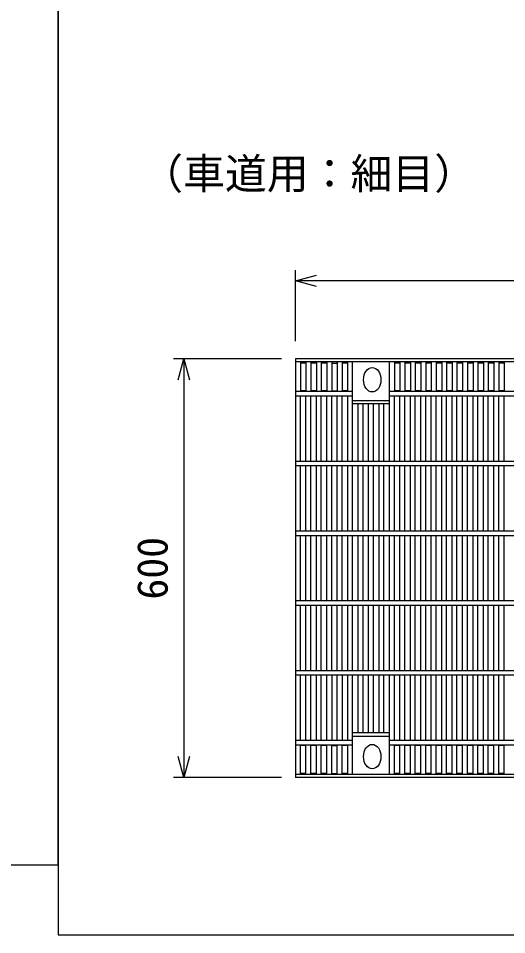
# Model space of a CAD drawing. Units: millimetres, scale not verified. Extents: x -25200 to 25200, y -8910 to 8910.
# Drawn here: x -9619 to -8919, y 883 to 2196 of the extents above; entities that cross this region are included whole.
import ezdxf
from ezdxf.enums import TextEntityAlignment as Align

# ---------------------------------------------------------------- set-up
doc = ezdxf.new("R2010")
doc.units = ezdxf.units.MM
doc.header["$LTSCALE"] = 30
for name, color, linetype, lineweight in [('0-0_DIM', 7, 'Continuous', 25), ('0-2_HATCH', 6, 'Continuous', 25), ('0-7_TXT', 7, 'Continuous', 25)]:
    doc.layers.add(name, color=color, linetype=linetype, lineweight=lineweight)
doc.styles.add('ＭＳ ゴシック', font='')
doc.styles.get('ＭＳ ゴシック').set_extended_font_data('MS Gothic')

msp = doc.modelspace()

# ---------------------------------------------------------------- linework, layer by layer
at = {"layer": '0-0_DIM'}
for p, q in [((-9222.21, 1733.09), (-9222.21, 1834.68)), ((-8227.21, 1819.68), (-9222.21, 1819.68)), ((-9242.21, 1707.87), (-9397.21, 1707.87)), ((-9382.21, 1707.87), (-9382.21, 1107.87)), ((-9242.21, 1107.87), (-9397.21, 1107.87))]:
    msp.add_line(p, q, dxfattribs=at)
for points in [[(-9192.21, 1811.64), (-9222.21, 1819.68), (-9192.21, 1827.71)], [(-9390.25, 1677.87), (-9382.21, 1707.87), (-9374.17, 1677.87)], [(-9374.17, 1137.87), (-9382.21, 1107.87), (-9390.25, 1137.87)]]:
    msp.add_lwpolyline(points, dxfattribs=at)
at = {"layer": '0-2_HATCH'}
for p, q in [((-8227.21, 1707.87), (-9222.21, 1707.87)), ((-9222.21, 1707.87), (-9222.21, 1107.87)), ((-8227.21, 1703.37), (-9222.21, 1703.37)), ((-9215.21, 1703.37), (-9215.21, 1660.87)), ((-9207.24, 1701.87), (-9215.21, 1701.87)), ((-9207.24, 1703.37), (-9207.24, 1660.87)), ((-9200.24, 1703.37), (-9200.24, 1660.87)), ((-9192.27, 1701.87), (-9200.24, 1701.87)), ((-9192.27, 1703.37), (-9192.27, 1660.87)), ((-9185.27, 1703.37), (-9185.27, 1660.87)), ((-9177.3, 1701.87), (-9185.27, 1701.87)), ((-9177.3, 1703.37), (-9177.3, 1660.87)), ((-9170.3, 1703.37), (-9170.3, 1660.87)), ((-9170.3, 1701.87), (-9162.33, 1701.87)), ((-9162.33, 1703.37), (-9162.33, 1660.87)), ((-9155.33, 1703.37), (-9155.33, 1660.87)), ((-9147.36, 1701.87), (-9155.33, 1701.87)), ((-9147.36, 1660.87), (-9147.36, 1703.37)), ((-9140.36, 1560.87), (-9140.36, 1703.37)), ((-9087.49, 1560.87), (-9087.49, 1703.37)), ((-9080.49, 1703.37), (-9080.49, 1660.87)), ((-9072.52, 1701.87), (-9080.49, 1701.87)), ((-9072.52, 1703.37), (-9072.52, 1660.87)), ((-9065.52, 1703.37), (-9065.52, 1660.87)), ((-9057.55, 1701.87), (-9065.52, 1701.87)), ((-9057.55, 1703.37), (-9057.55, 1660.87)), ((-9050.55, 1703.37), (-9050.55, 1660.87)), ((-9042.58, 1701.87), (-9050.55, 1701.87)), ((-9042.58, 1703.37), (-9042.58, 1660.87)), ((-9035.58, 1703.37), (-9035.58, 1660.87)), ((-9027.61, 1701.87), (-9035.58, 1701.87)), ((-9027.61, 1703.37), (-9027.61, 1660.87)), ((-9020.61, 1703.37), (-9020.61, 1660.87)), ((-9012.64, 1701.87), (-9020.61, 1701.87)), ((-9012.64, 1703.37), (-9012.64, 1660.87)), ((-9005.64, 1703.37), (-9005.64, 1660.87)), ((-8997.67, 1701.87), (-9005.64, 1701.87)), ((-8997.67, 1703.37), (-8997.67, 1660.87)), ((-8990.67, 1703.37), (-8990.67, 1660.87)), ((-8982.7, 1701.87), (-8990.67, 1701.87)), ((-8982.7, 1703.37), (-8982.7, 1660.87)), ((-8975.7, 1703.37), (-8975.7, 1660.87)), ((-8967.73, 1701.87), (-8975.7, 1701.87)), ((-8967.73, 1703.37), (-8967.73, 1660.87)), ((-8960.73, 1703.37), (-8960.73, 1660.87)), ((-8952.76, 1701.87), (-8960.73, 1701.87)), ((-8952.76, 1703.37), (-8952.76, 1660.87)), ((-8945.76, 1703.37), (-8945.76, 1660.87)), ((-8937.79, 1701.87), (-8945.76, 1701.87)), ((-8937.79, 1703.37), (-8937.79, 1660.87)), ((-8930.79, 1703.37), (-8930.79, 1660.87)), ((-8922.82, 1701.87), (-8930.79, 1701.87)), ((-8922.82, 1703.37), (-8922.82, 1660.87)), ((-9140.36, 1660.87), (-9222.21, 1660.87)), ((-9222.21, 1654.87), (-9140.36, 1654.87)), ((-9207.24, 1661.87), (-9215.21, 1661.87)), ((-9215.21, 1560.87), (-9215.21, 1654.87)), ((-9207.24, 1560.87), (-9207.24, 1654.87)), ((-9192.27, 1661.87), (-9200.24, 1661.87)), ((-9200.24, 1560.87), (-9200.24, 1654.87)), ((-9192.27, 1560.87), (-9192.27, 1654.87)), ((-9177.3, 1661.87), (-9185.27, 1661.87)), ((-9185.27, 1560.87), (-9185.27, 1654.87)), ((-9177.3, 1560.87), (-9177.3, 1654.87)), ((-9170.3, 1661.87), (-9162.33, 1661.87)), ((-9170.3, 1560.87), (-9170.3, 1654.87)), ((-9162.33, 1560.87), (-9162.33, 1654.87)), ((-9147.36, 1661.87), (-9155.33, 1661.87)), ((-9155.33, 1560.87), (-9155.33, 1654.87)), ((-9147.36, 1560.87), (-9147.36, 1654.87)), ((-8361.94, 1660.87), (-9087.49, 1660.87)), ((-9087.49, 1654.87), (-8361.94, 1654.87)), ((-9072.52, 1661.87), (-9080.49, 1661.87)), ((-9080.49, 1560.87), (-9080.49, 1654.87)), ((-9072.52, 1560.87), (-9072.52, 1654.87)), ((-9057.55, 1661.87), (-9065.52, 1661.87)), ((-9065.52, 1560.87), (-9065.52, 1654.87)), ((-9057.55, 1560.87), (-9057.55, 1654.87)), ((-9042.58, 1661.87), (-9050.55, 1661.87)), ((-9050.55, 1560.87), (-9050.55, 1654.87)), ((-9042.58, 1560.87), (-9042.58, 1654.87)), ((-9027.61, 1661.87), (-9035.58, 1661.87)), ((-9035.58, 1560.87), (-9035.58, 1654.87)), ((-9027.61, 1560.87), (-9027.61, 1654.87)), ((-9012.64, 1661.87), (-9020.61, 1661.87)), ((-9020.61, 1560.87), (-9020.61, 1654.87)), ((-9012.64, 1560.87), (-9012.64, 1654.87)), ((-8997.67, 1661.87), (-9005.64, 1661.87)), ((-9005.64, 1560.87), (-9005.64, 1654.87)), ((-8997.67, 1560.87), (-8997.67, 1654.87)), ((-8982.7, 1661.87), (-8990.67, 1661.87)), ((-8990.67, 1560.87), (-8990.67, 1654.87)), ((-8982.7, 1560.87), (-8982.7, 1654.87)), ((-8967.73, 1661.87), (-8975.7, 1661.87)), ((-8975.7, 1560.87), (-8975.7, 1654.87)), ((-8967.73, 1560.87), (-8967.73, 1654.87)), ((-8952.76, 1661.87), (-8960.73, 1661.87)), ((-8960.73, 1560.87), (-8960.73, 1654.87)), ((-8952.76, 1560.87), (-8952.76, 1654.87)), ((-8937.79, 1661.87), (-8945.76, 1661.87)), ((-8945.76, 1560.87), (-8945.76, 1654.87)), ((-8937.79, 1560.87), (-8937.79, 1654.87)), ((-8922.82, 1661.87), (-8930.79, 1661.87)), ((-8930.79, 1560.87), (-8930.79, 1654.87)), ((-8922.82, 1560.87), (-8922.82, 1654.87)), ((-9140.36, 1648.37), (-9087.49, 1648.37)), ((-9140.36, 1643.87), (-9087.49, 1643.87)), ((-9132.4, 1560.87), (-9132.4, 1643.87)), ((-9125.4, 1560.87), (-9125.4, 1643.87)), ((-9117.43, 1560.87), (-9117.43, 1643.87)), ((-9110.43, 1560.87), (-9110.43, 1643.87)), ((-9102.46, 1560.87), (-9102.46, 1643.87)), ((-9095.46, 1560.87), (-9095.46, 1643.87)), ((-8227.21, 1560.87), (-9222.21, 1560.87)), ((-9222.21, 1554.87), (-8227.21, 1554.87)), ((-9215.21, 1460.87), (-9215.21, 1554.87)), ((-9207.24, 1460.87), (-9207.24, 1554.87)), ((-9200.24, 1460.87), (-9200.24, 1554.87)), ((-9192.27, 1460.87), (-9192.27, 1554.87)), ((-9185.27, 1460.87), (-9185.27, 1554.87)), ((-9177.3, 1460.87), (-9177.3, 1554.87)), ((-9170.3, 1460.87), (-9170.3, 1554.87)), ((-9162.33, 1460.87), (-9162.33, 1554.87)), ((-9155.33, 1460.87), (-9155.33, 1554.87)), ((-9147.36, 1460.87), (-9147.36, 1554.87)), ((-9140.36, 1460.87), (-9140.36, 1554.87)), ((-9132.4, 1460.87), (-9132.4, 1554.87)), ((-9125.4, 1460.87), (-9125.4, 1554.87)), ((-9117.43, 1460.87), (-9117.43, 1554.87)), ((-9110.43, 1460.87), (-9110.43, 1554.87)), ((-9102.46, 1460.87), (-9102.46, 1554.87)), ((-9095.46, 1460.87), (-9095.46, 1554.87)), ((-9087.49, 1460.87), (-9087.49, 1554.87)), ((-9080.49, 1460.87), (-9080.49, 1554.87)), ((-9072.52, 1460.87), (-9072.52, 1554.87)), ((-9065.52, 1460.87), (-9065.52, 1554.87)), ((-9057.55, 1460.87), (-9057.55, 1554.87)), ((-9050.55, 1460.87), (-9050.55, 1554.87)), ((-9042.58, 1460.87), (-9042.58, 1554.87)), ((-9035.58, 1460.87), (-9035.58, 1554.87)), ((-9027.61, 1460.87), (-9027.61, 1554.87)), ((-9020.61, 1460.87), (-9020.61, 1554.87)), ((-9012.64, 1460.87), (-9012.64, 1554.87)), ((-9005.64, 1460.87), (-9005.64, 1554.87)), ((-8997.67, 1460.87), (-8997.67, 1554.87)), ((-8990.67, 1460.87), (-8990.67, 1554.87)), ((-8982.7, 1460.87), (-8982.7, 1554.87)), ((-8975.7, 1460.87), (-8975.7, 1554.87)), ((-8967.73, 1460.87), (-8967.73, 1554.87)), ((-8960.73, 1460.87), (-8960.73, 1554.87)), ((-8952.76, 1460.87), (-8952.76, 1554.87)), ((-8945.76, 1460.87), (-8945.76, 1554.87)), ((-8937.79, 1460.87), (-8937.79, 1554.87)), ((-8930.79, 1460.87), (-8930.79, 1554.87)), ((-8922.82, 1460.87), (-8922.82, 1554.87)), ((-8227.21, 1460.87), (-9222.21, 1460.87)), ((-9222.21, 1454.87), (-8227.21, 1454.87)), ((-9215.21, 1360.87), (-9215.21, 1454.87)), ((-9207.24, 1360.87), (-9207.24, 1454.87)), ((-9200.24, 1360.87), (-9200.24, 1454.87)), ((-9192.27, 1360.87), (-9192.27, 1454.87)), ((-9185.27, 1360.87), (-9185.27, 1454.87)), ((-9177.3, 1360.87), (-9177.3, 1454.87)), ((-9170.3, 1360.87), (-9170.3, 1454.87)), ((-9162.33, 1360.87), (-9162.33, 1454.87)), ((-9155.33, 1360.87), (-9155.33, 1454.87)), ((-9147.36, 1360.87), (-9147.36, 1454.87)), ((-9140.36, 1360.87), (-9140.36, 1454.87)), ((-9132.4, 1360.87), (-9132.4, 1454.87)), ((-9125.4, 1360.87), (-9125.4, 1454.87)), ((-9117.43, 1360.87), (-9117.43, 1454.87)), ((-9110.43, 1360.87), (-9110.43, 1454.87)), ((-9102.46, 1360.87), (-9102.46, 1454.87)), ((-9095.46, 1360.87), (-9095.46, 1454.87)), ((-9087.49, 1360.87), (-9087.49, 1454.87)), ((-9080.49, 1360.87), (-9080.49, 1454.87)), ((-9072.52, 1360.87), (-9072.52, 1454.87)), ((-9065.52, 1360.87), (-9065.52, 1454.87)), ((-9057.55, 1360.87), (-9057.55, 1454.87)), ((-9050.55, 1360.87), (-9050.55, 1454.87)), ((-9042.58, 1360.87), (-9042.58, 1454.87)), ((-9035.58, 1360.87), (-9035.58, 1454.87)), ((-9027.61, 1360.87), (-9027.61, 1454.87)), ((-9020.61, 1360.87), (-9020.61, 1454.87)), ((-9012.64, 1360.87), (-9012.64, 1454.87)), ((-9005.64, 1360.87), (-9005.64, 1454.87)), ((-8997.67, 1360.87), (-8997.67, 1454.87)), ((-8990.67, 1360.87), (-8990.67, 1454.87)), ((-8982.7, 1360.87), (-8982.7, 1454.87)), ((-8975.7, 1360.87), (-8975.7, 1454.87)), ((-8967.73, 1360.87), (-8967.73, 1454.87)), ((-8960.73, 1360.87), (-8960.73, 1454.87)), ((-8952.76, 1360.87), (-8952.76, 1454.87)), ((-8945.76, 1360.87), (-8945.76, 1454.87)), ((-8937.79, 1360.87), (-8937.79, 1454.87)), ((-8930.79, 1360.87), (-8930.79, 1454.87)), ((-8922.82, 1360.87), (-8922.82, 1454.87)), ((-8227.21, 1360.87), (-9222.21, 1360.87)), ((-9222.21, 1354.87), (-8227.21, 1354.87)), ((-9215.21, 1260.87), (-9215.21, 1354.87)), ((-9207.24, 1260.87), (-9207.24, 1354.87)), ((-9200.24, 1260.87), (-9200.24, 1354.87)), ((-9192.27, 1260.87), (-9192.27, 1354.87)), ((-9185.27, 1260.87), (-9185.27, 1354.87)), ((-9177.3, 1260.87), (-9177.3, 1354.87)), ((-9170.3, 1260.87), (-9170.3, 1354.87)), ((-9162.33, 1260.87), (-9162.33, 1354.87)), ((-9155.33, 1260.87), (-9155.33, 1354.87)), ((-9147.36, 1260.87), (-9147.36, 1354.87)), ((-9140.36, 1260.87), (-9140.36, 1354.87)), ((-9132.4, 1260.87), (-9132.4, 1354.87)), ((-9125.4, 1260.87), (-9125.4, 1354.87)), ((-9117.43, 1260.87), (-9117.43, 1354.87)), ((-9110.43, 1260.87), (-9110.43, 1354.87)), ((-9102.46, 1260.87), (-9102.46, 1354.87)), ((-9095.46, 1260.87), (-9095.46, 1354.87)), ((-9087.49, 1260.87), (-9087.49, 1354.87)), ((-9080.49, 1260.87), (-9080.49, 1354.87)), ((-9072.52, 1260.87), (-9072.52, 1354.87)), ((-9065.52, 1260.87), (-9065.52, 1354.87)), ((-9057.55, 1260.87), (-9057.55, 1354.87)), ((-9050.55, 1260.87), (-9050.55, 1354.87)), ((-9042.58, 1260.87), (-9042.58, 1354.87)), ((-9035.58, 1260.87), (-9035.58, 1354.87)), ((-9027.61, 1260.87), (-9027.61, 1354.87)), ((-9020.61, 1260.87), (-9020.61, 1354.87)), ((-9012.64, 1260.87), (-9012.64, 1354.87)), ((-9005.64, 1260.87), (-9005.64, 1354.87)), ((-8997.67, 1260.87), (-8997.67, 1354.87)), ((-8990.67, 1260.87), (-8990.67, 1354.87)), ((-8982.7, 1260.87), (-8982.7, 1354.87)), ((-8975.7, 1260.87), (-8975.7, 1354.87)), ((-8967.73, 1260.87), (-8967.73, 1354.87)), ((-8960.73, 1260.87), (-8960.73, 1354.87)), ((-8952.76, 1260.87), (-8952.76, 1354.87)), ((-8945.76, 1260.87), (-8945.76, 1354.87)), ((-8937.79, 1260.87), (-8937.79, 1354.87)), ((-8930.79, 1260.87), (-8930.79, 1354.87)), ((-8922.82, 1260.87), (-8922.82, 1354.87)), ((-8227.21, 1260.87), (-9222.21, 1260.87)), ((-9222.21, 1254.87), (-8227.21, 1254.87)), ((-9215.21, 1160.87), (-9215.21, 1254.87)), ((-9207.24, 1160.87), (-9207.24, 1254.87)), ((-9200.24, 1160.87), (-9200.24, 1254.87)), ((-9192.27, 1160.87), (-9192.27, 1254.87)), ((-9185.27, 1160.87), (-9185.27, 1254.87)), ((-9177.3, 1160.87), (-9177.3, 1254.87)), ((-9170.3, 1254.87), (-9170.3, 1160.87)), ((-9162.33, 1160.87), (-9162.33, 1254.87)), ((-9155.33, 1254.87), (-9155.33, 1160.87)), ((-9147.36, 1160.87), (-9147.36, 1254.87)), ((-9140.36, 1112.37), (-9140.36, 1254.87)), ((-9132.4, 1171.87), (-9132.4, 1254.87)), ((-9125.4, 1171.87), (-9125.4, 1254.87)), ((-9117.43, 1171.87), (-9117.43, 1254.87)), ((-9110.43, 1171.87), (-9110.43, 1254.87)), ((-9102.46, 1171.87), (-9102.46, 1254.87)), ((-9095.46, 1171.87), (-9095.46, 1254.87)), ((-9087.49, 1112.37), (-9087.49, 1254.87)), ((-9080.49, 1160.87), (-9080.49, 1254.87)), ((-9072.52, 1160.87), (-9072.52, 1254.87)), ((-9065.52, 1160.87), (-9065.52, 1254.87)), ((-9057.55, 1160.87), (-9057.55, 1254.87)), ((-9050.55, 1160.87), (-9050.55, 1254.87)), ((-9042.58, 1160.87), (-9042.58, 1254.87)), ((-9035.58, 1160.87), (-9035.58, 1254.87)), ((-9027.61, 1160.87), (-9027.61, 1254.87)), ((-9020.61, 1160.87), (-9020.61, 1254.87)), ((-9012.64, 1160.87), (-9012.64, 1254.87)), ((-9005.64, 1160.87), (-9005.64, 1254.87)), ((-8997.67, 1160.87), (-8997.67, 1254.87)), ((-8990.67, 1160.87), (-8990.67, 1254.87)), ((-8982.7, 1160.87), (-8982.7, 1254.87)), ((-8975.7, 1160.87), (-8975.7, 1254.87)), ((-8967.73, 1160.87), (-8967.73, 1254.87)), ((-8960.73, 1160.87), (-8960.73, 1254.87)), ((-8952.76, 1160.87), (-8952.76, 1254.87)), ((-8945.76, 1160.87), (-8945.76, 1254.87)), ((-8937.79, 1160.87), (-8937.79, 1254.87)), ((-8930.79, 1160.87), (-8930.79, 1254.87)), ((-8922.82, 1160.87), (-8922.82, 1254.87)), ((-9087.49, 1171.87), (-9140.36, 1171.87)), ((-9140.36, 1160.87), (-9222.21, 1160.87)), ((-9140.36, 1167.37), (-9087.49, 1167.37)), ((-8361.94, 1160.87), (-9087.49, 1160.87)), ((-9222.21, 1154.87), (-9140.36, 1154.87)), ((-9215.21, 1112.37), (-9215.21, 1154.87)), ((-9207.24, 1153.87), (-9215.21, 1153.87)), ((-9207.24, 1112.37), (-9207.24, 1154.87)), ((-9200.24, 1112.37), (-9200.24, 1154.87)), ((-9192.27, 1153.87), (-9200.24, 1153.87)), ((-9192.27, 1112.37), (-9192.27, 1154.87)), ((-9185.27, 1112.37), (-9185.27, 1154.87)), ((-9177.3, 1153.87), (-9185.27, 1153.87)), ((-9177.3, 1112.37), (-9177.3, 1154.87)), ((-9170.3, 1112.37), (-9170.3, 1154.87)), ((-9170.3, 1153.87), (-9162.33, 1153.87)), ((-9162.33, 1112.37), (-9162.33, 1154.87)), ((-9155.33, 1112.37), (-9155.33, 1154.87)), ((-9147.36, 1153.87), (-9155.33, 1153.87)), ((-9147.36, 1112.37), (-9147.36, 1154.87)), ((-9087.49, 1154.87), (-8361.94, 1154.87)), ((-9080.49, 1112.37), (-9080.49, 1154.87)), ((-9072.52, 1153.87), (-9080.49, 1153.87)), ((-9072.52, 1112.37), (-9072.52, 1154.87)), ((-9065.52, 1112.37), (-9065.52, 1154.87)), ((-9057.55, 1153.87), (-9065.52, 1153.87)), ((-9057.55, 1112.37), (-9057.55, 1154.87)), ((-9050.55, 1112.37), (-9050.55, 1154.87)), ((-9042.58, 1153.87), (-9050.55, 1153.87)), ((-9042.58, 1112.37), (-9042.58, 1154.87)), ((-9035.58, 1112.37), (-9035.58, 1154.87)), ((-9027.61, 1153.87), (-9035.58, 1153.87)), ((-9027.61, 1112.37), (-9027.61, 1154.87)), ((-9020.61, 1112.37), (-9020.61, 1154.87)), ((-9012.64, 1153.87), (-9020.61, 1153.87)), ((-9012.64, 1112.37), (-9012.64, 1154.87)), ((-9005.64, 1112.37), (-9005.64, 1154.87)), ((-8997.67, 1153.87), (-9005.64, 1153.87)), ((-8997.67, 1112.37), (-8997.67, 1154.87)), ((-8990.67, 1112.37), (-8990.67, 1154.87)), ((-8982.7, 1153.87), (-8990.67, 1153.87)), ((-8982.7, 1112.37), (-8982.7, 1154.87)), ((-8975.7, 1112.37), (-8975.7, 1154.87)), ((-8967.73, 1153.87), (-8975.7, 1153.87)), ((-8967.73, 1112.37), (-8967.73, 1154.87)), ((-8960.73, 1112.37), (-8960.73, 1154.87)), ((-8952.76, 1153.87), (-8960.73, 1153.87)), ((-8952.76, 1112.37), (-8952.76, 1154.87)), ((-8945.76, 1112.37), (-8945.76, 1154.87)), ((-8937.79, 1153.87), (-8945.76, 1153.87)), ((-8937.79, 1112.37), (-8937.79, 1154.87)), ((-8930.79, 1112.37), (-8930.79, 1154.87)), ((-8922.82, 1153.87), (-8930.79, 1153.87)), ((-8922.82, 1112.37), (-8922.82, 1154.87)), ((-8227.21, 1112.37), (-9222.21, 1112.37)), ((-8227.21, 1107.87), (-9222.21, 1107.87)), ((-9207.24, 1113.87), (-9215.21, 1113.87)), ((-9192.27, 1113.87), (-9200.24, 1113.87)), ((-9177.3, 1113.87), (-9185.27, 1113.87)), ((-9170.3, 1113.87), (-9162.33, 1113.87)), ((-9147.36, 1113.87), (-9155.33, 1113.87)), ((-9072.52, 1113.87), (-9080.49, 1113.87)), ((-9057.55, 1113.87), (-9065.52, 1113.87)), ((-9042.58, 1113.87), (-9050.55, 1113.87)), ((-9027.61, 1113.87), (-9035.58, 1113.87)), ((-9012.64, 1113.87), (-9020.61, 1113.87)), ((-8997.67, 1113.87), (-9005.64, 1113.87)), ((-8982.7, 1113.87), (-8990.67, 1113.87)), ((-8967.73, 1113.87), (-8975.7, 1113.87)), ((-8952.76, 1113.87), (-8960.73, 1113.87)), ((-8937.79, 1113.87), (-8945.76, 1113.87)), ((-8922.82, 1113.87), (-8930.79, 1113.87))]:
    msp.add_line(p, q, dxfattribs=at)
for centre, major_axis in [((-9112.21, 1677.87), (0, 17.5)), ((-9112.21, 1137.87), (0, -17.5))]:
    msp.add_ellipse(centre, major_axis=major_axis, ratio=0.714286, dxfattribs=at)
at = {"layer": '0-7_TXT'}
for points in [[(-11362.38, 982.74), (-9562.38, 982.74), (-9562.38, 3432.74), (-11362.38, 3432.74)], [(-9562.38, 882.74), (-7762.38, 882.74), (-7762.38, 3432.74), (-9562.38, 3432.74)]]:
    msp.add_lwpolyline(points, close=True, dxfattribs=at)

# ---------------------------------------------------------------- texts
at = {"layer": '0-0_DIM', "style": 'ＭＳ ゴシック'}
msp.add_text('（車道用：細目）', height=43.99, dxfattribs=at).set_placement((-9443.35, 1938.05), align=Align.BOTTOM_LEFT)
msp.add_text('600', height=43.99, rotation=90, dxfattribs=at).set_placement((-9392.21, 1362.87), align=Align.BOTTOM_LEFT)

doc.saveas('drawing.dxf')
